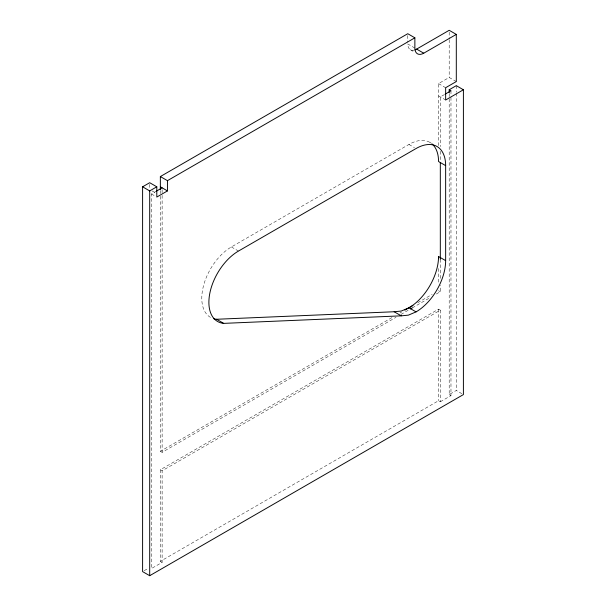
<?xml version="1.0" encoding="UTF-8"?>
<svg xmlns="http://www.w3.org/2000/svg" width="606" height="606" viewBox="0 0 606 606"><rect width="100%" height="100%" fill="white"/><g stroke="black" fill="none" stroke-linecap="round" stroke-linejoin="round"><path stroke-width="0.45" stroke-dasharray="3.03 2.27" d="M440.32 310.181L438.547 309.151L160.355 469.764L160.355 561.345L438.547 400.733L440.32 401.763L440.32 310.181L162.128 470.786L162.128 562.376L151.477 568.526L151.477 193.988L156.393 191.148M438.547 145.591L438.547 83.613L449.197 77.462L456.303 81.56M444.418 94.574L440.32 96.937L440.32 146.614M210.456 317.377A41.852 24.164 -60 0 1 204.04 283.835A41.852 24.164 -60 0 1 231.378 246.953L408.952 144.44A41.852 24.164 -60 0 1 431.374 143.364M160.355 196.253L160.355 451.311L392.597 317.226M399.952 312.976L401.589 312.037M417.746 302.705L432.146 294.395M160.355 451.311L162.128 452.334L396.006 317.309M400.914 314.476L410.724 308.81M412.322 307.886L429.124 298.19M436.32 294.031L440.32 291.721L440.32 285.259M144.175 570.685L148.122 568.413M449.197 93.551L449.197 394.582L456.303 390.484L461.825 393.673M440.32 401.763L450.97 395.612L450.97 96.468M414.868 48.071L407.762 43.965A12.559 7.249 -60 0 0 414.345 50.071M410.368 49.715L414.315 51.995M438.547 83.613L445.645 87.711M438.547 95.915L445.645 100.013M429.874 142.365L431.457 143.274M408.952 144.44L414.474 147.629M438.547 290.698L440.32 291.721M152.068 190.913L156.802 193.647M151.477 193.988L156.045 196.624M231.378 246.953L238.484 251.058M449.197 394.582L450.97 395.612M160.355 469.764L162.128 470.786M160.355 561.345L162.128 562.376M456.303 85.658L456.303 92.286M456.303 93.233L456.303 390.484M450.97 90.786L450.97 95.521M449.197 32.186L449.197 38.792M449.197 39.731L449.197 77.462M440.32 151.303L440.32 160.673M440.32 259.398L440.32 279.714M438.547 268.534L438.547 284.237M438.547 309.151L438.547 400.733M407.762 35.58L407.762 42.102M162.128 189.723L162.128 194.45M162.128 195.39L162.128 452.334M160.355 190.587L160.355 195.314M149.697 184.421L149.697 189.542"/><path stroke-width="0.91" d="M142.599 186.807L149.697 182.709L156.802 186.807L156.802 197.064L167.453 190.913L167.453 180.656L414.868 37.814L414.868 48.071A12.559 7.249 -60 0 0 423.745 53.199L456.303 34.398L456.303 81.56L445.645 87.711L445.645 100.013L463.401 89.764L463.401 394.582L149.697 575.7L142.599 571.602L142.599 186.807L149.697 190.913L156.802 186.807M160.355 189.648L160.355 176.558L407.762 33.716L414.868 37.814M156.393 191.148L162.128 187.837M415.102 49.828A12.559 7.249 -60 0 0 416.64 49.094L449.197 30.3L456.303 34.398M449.197 92.604L449.197 89.764L456.303 85.658L463.401 89.764M445.236 94.097L450.97 90.786L449.197 89.764M404.861 310.143L412.951 305.477M410.724 308.81L412.322 307.886M216.584 319.264L223.69 323.369L401.255 315.847L408.391 315.143L416.049 311.885A41.852 24.164 -60 0 0 445.645 260.625L438.547 256.527A41.852 24.164 -60 0 1 408.952 307.787L401.286 311.045L394.15 311.749L216.584 319.264A41.852 24.164 -60 0 1 213.812 318.771M416.64 49.094L423.745 53.199M445.645 260.625L445.645 165.627L438.547 161.522A41.852 24.164 -60 0 0 432.086 143.948M408.952 307.787L416.049 311.885M160.355 176.558L167.453 180.656M394.15 311.749L401.255 315.847M160.355 186.807L167.453 190.913M440.32 162.552L440.32 259.398M438.547 256.527L438.547 258.376M149.697 190.913L149.697 575.7M445.645 165.627A41.852 24.164 -60 0 0 416.049 148.538L238.484 251.058A41.852 24.164 -60 0 0 209.896 292.887A41.852 24.164 -60 0 0 223.69 323.369"/></g></svg>
